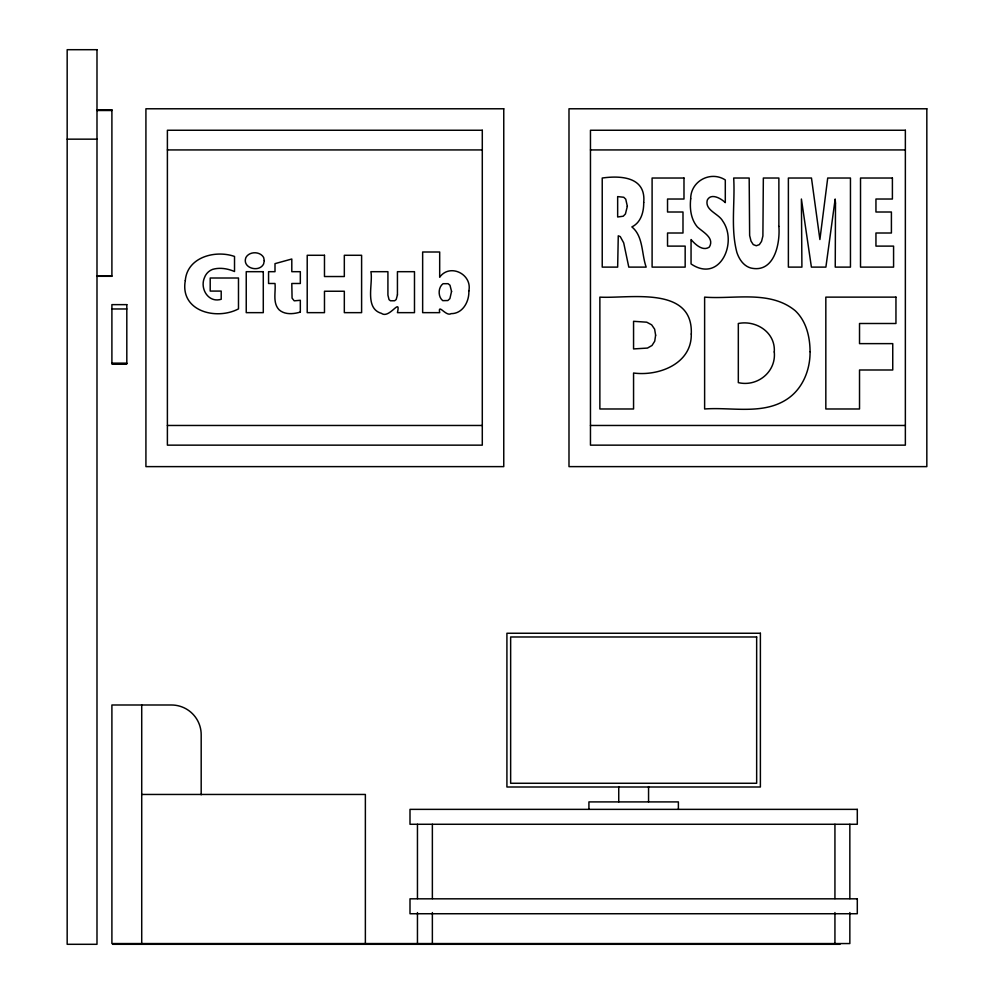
<?xml version="1.0" encoding="UTF-8"?>
<svg xmlns="http://www.w3.org/2000/svg" width="994" height="994" viewBox="0 0 994 994"><rect width="100%" height="100%" fill="white"/><g stroke="black" fill="none" stroke-linecap="round" stroke-linejoin="round"><path stroke-width="1.49" d="M96.99 109.787L111.9 109.787L111.9 276.295L96.99 276.295M96.99 110.023L111.9 110.023M96.99 110.508L111.9 110.508M67.17 139.16L96.99 139.16M167.39 149.932L482.289 149.932M590.461 149.932L905.36 149.932M96.99 276.059L111.9 276.059M111.9 308.972L126.81 308.972M111.9 363.208L126.81 363.208M111.9 363.68L126.81 363.68M167.39 425.469L482.289 425.469M590.461 425.469L905.36 425.469M141.72 794.454L365.37 794.454L365.37 943.554M112.769 944.3L840.017 944.3M849.845 824.274L849.845 898.626M849.845 912.567L849.845 943.554L111.9 943.554L111.9 704.994L171.453 704.994A29.733 29.733 0 0 1 201.186 734.728L201.186 794.778M834.935 824.274L834.935 898.626M834.935 912.567L834.935 943.554M678.38 809.364L678.38 801.909L588.92 801.909L588.92 809.364M648.56 786.614L648.56 801.909M618.74 786.614L618.74 801.909M432.365 824.274L432.365 898.626M432.365 912.567L432.365 943.554M417.455 824.274L417.455 898.626M417.455 912.567L417.455 943.554M141.72 704.994L141.72 943.554M835.494 203.124L835.246 267.113L850.454 267.113L850.454 178.025L827.716 178.025L819.901 239.529L811.477 178.025L788.379 178.025L788.379 267.113L801.909 267.113L801.4 199.024L811.402 267.113L825.89 267.113L835.171 199.024L835.494 203.124M778.874 226.421C780.253 243.704 774.289 273.449 750.793 268.007C743.537 265.945 739.114 259.21 736.865 252.389C730.503 228.173 735.175 202.701 733.684 178.025L749.178 178.025L749.638 235.491L751.017 241.107L753.253 244.586L756.285 245.742L759.329 244.648L761.541 241.393L762.895 236L763.342 178.025L778.874 178.025L778.874 226.421M643.714 202.503C643.851 211.834 641.006 222.544 631.861 226.918C643.466 236.249 641.503 254.215 646.175 267.113L628.792 267.113L623.698 242.859L620.256 236.609L618.268 235.802L617.659 267.113L602.227 267.113L602.227 178.025C621.436 175.342 646.15 177.081 643.714 202.503M810.073 351.652C810.247 369.196 803.276 387.411 788.789 397.973C764.423 415.567 732.23 406.881 704.622 408.981L704.622 297.131C734.317 299.48 770.052 289.875 795.287 310.762C806.358 321.273 809.973 336.891 810.073 351.652M690.693 198.788C689.637 208.516 690.818 219.078 697.291 226.868C702.77 232.099 714.81 237.802 709.331 247.071C702.833 251.668 695.129 244.338 691.054 239.529L691.054 263.944C719.979 283.526 737.834 242.449 722.762 221.115C718.687 213.499 704.659 210.48 707.268 200.142C711.021 192.575 721.197 198.576 725.297 202.627L725.297 179.951C710.561 170.459 690.606 181.119 690.693 198.788M185.306 280.532C179.728 311.333 216.468 320.553 238.485 308.885L238.485 278.009L210.206 278.009L210.206 291.08L221.202 291.08L221.202 299.281C208.392 303.232 199.682 288.645 204.453 277.686A13.68 13.68 0 0 1 212.567 269.386C219.773 267.262 227.725 268.591 234.522 271.524L234.522 256.452C215.363 249.705 187.207 257.086 185.306 280.532M774.276 351.963C776.326 371.843 757.428 387.101 738.318 382.628L738.318 323.497C756.235 319.906 775.655 332.493 774.276 351.963M468.845 290.931C469.354 301.406 462.806 313.769 451.09 313.644C445.995 316.949 437.782 302.636 439.683 312.65L422.649 312.65L422.649 252.004L439.683 252.004L439.683 277.251C449.673 263 472.461 274.095 468.845 290.931M451.562 291.441L449.884 298.622L447.859 300.536L442.752 300.648C437.845 296.858 437.981 287.328 443.063 283.712L448.058 283.688L449.984 285.241L451.562 291.441M627.326 206.292L625.437 213.934L623.238 216.22L617.659 216.978L617.659 196.601L623.747 197.259L625.76 199.21L627.326 206.292M397.438 294.883L396.184 299.529L394.618 300.76L390.468 300.784L389.052 299.654L387.921 295.131L387.921 271.685L370.886 271.685C373.272 283.725 364.177 308.376 381.485 313.371C389.449 319.347 400.992 296.523 397.438 312.65L414.486 312.65L414.486 271.685L397.438 271.685L397.438 294.883M691.277 334.034C691.849 363.754 658.823 376.391 633.563 373.023L633.563 408.981L599.867 408.981L599.867 297.131C628.705 298.821 693.352 285.129 691.277 334.034M655.63 335.202L654.723 341.203L652.002 345.49L647.467 348.074L633.563 348.931L633.563 321.31L646.746 322.193L651.654 324.827L654.636 329.176L655.63 335.202M264.28 260.652L263.634 263.907C259.223 273.039 241.716 268.045 245.928 257.458C249.419 251.171 260.117 251.221 263.634 257.458L264.28 260.652M300.325 312.091C293.441 314.116 284.744 314.961 279.028 309.73C272.418 302.698 275.922 292.012 275.003 283.489L268.566 283.489L268.566 271.685L275.003 271.685L275.003 263.646L291.801 259.012L291.801 271.685L300.325 271.685L300.325 283.489L291.801 283.489L292.074 298.125L294.212 300.834L300.325 300.287L300.325 312.091M96.99 49.7L67.17 49.7L67.17 944.3L96.99 944.3L96.99 49.7M503.759 108.781L145.919 108.781L145.919 466.621L503.759 466.621L503.759 108.781M926.83 108.781L568.99 108.781L568.99 466.621L926.83 466.621L926.83 108.781M482.289 130.251L167.39 130.251L167.39 445.15L482.289 445.15L482.289 130.251M905.36 130.251L590.461 130.251L590.461 445.15L905.36 445.15L905.36 130.251M683.984 178.025L652.101 178.025L652.101 267.113L685.164 267.113L685.164 246.114L667.533 246.114L667.533 233.006L682.99 233.006L682.99 212.008L667.533 212.008L667.533 199.024L683.984 199.024L683.984 178.025M892.401 178.025L860.518 178.025L860.518 267.113L893.581 267.113L893.581 246.114L875.95 246.114L875.95 233.006L891.407 233.006L891.407 212.008L875.95 212.008L875.95 199.024L892.401 199.024L892.401 178.025M324.479 255.284L307.208 255.284L307.208 312.65L324.479 312.65L324.479 291.242L344.322 291.242L344.322 312.65L361.605 312.65L361.605 255.284L344.322 255.284L344.322 276.531L324.479 276.531L324.479 255.284M263.286 271.685L246.239 271.685L246.239 312.65L263.286 312.65L263.286 271.685M895.954 297.131L825.828 297.131L825.828 408.981L859.524 408.981L859.524 369.992L892.749 369.992L892.749 343.626L859.524 343.626L859.524 323.497L895.954 323.497L895.954 297.131M126.81 304.636L111.9 304.636L111.9 363.841L126.81 363.841L126.81 304.636M760.385 633.253L506.915 633.253L506.915 786.999L760.385 786.999L760.385 633.253M756.658 636.98L510.643 636.98L510.643 783.272L756.658 783.272L756.658 636.98M857.3 809.364L410 809.364L410 824.274L857.3 824.274L857.3 809.364M857.3 898.824L410 898.824L410 913.734L857.3 913.734L857.3 898.824"/></g></svg>
